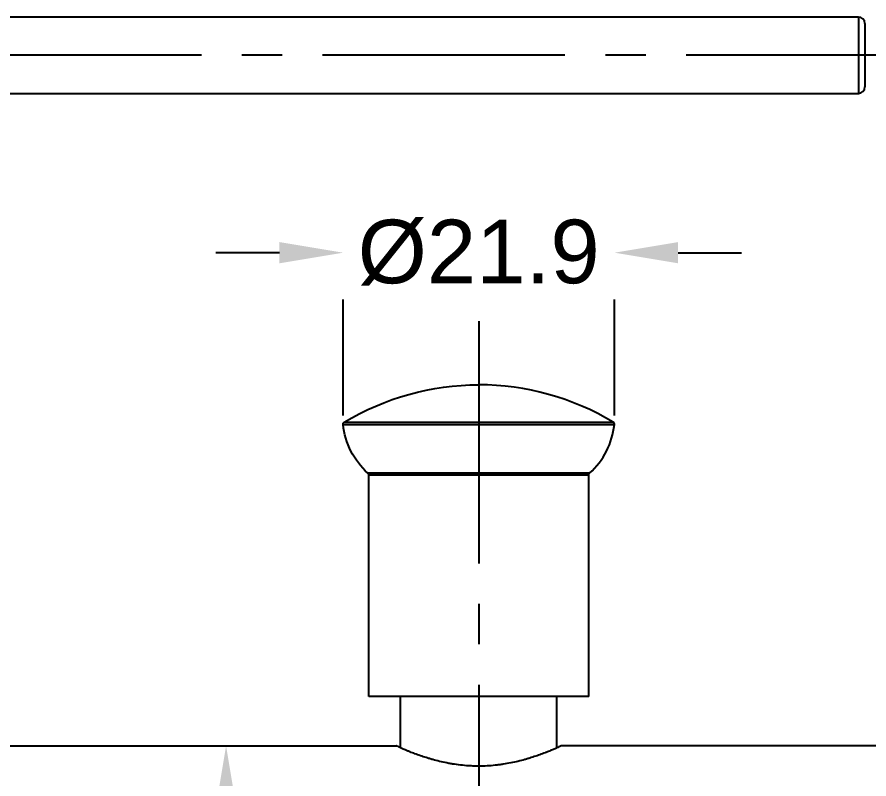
# Model space of a CAD drawing. Extents: x 10274 to 11115, y -16168 to -15573.
# Drawn here: x 10499.2 to 10566.1, y -15792.6 to -15732.7 of the extents above; entities that cross this region are included whole.
import ezdxf

# ---------------------------------------------------------------- set-up
doc = ezdxf.new("R2010")
doc.units = 0
doc.header["$MEASUREMENT"] = 0
doc.linetypes.add('CENTER2', pattern=[28.575, 19.05, -3.175, 3.175, -3.175])
doc.layers.get('0').update_dxf_attribs({"linetype": 'CONTINUOUS'})
doc.layers.add('CENTER', color=1, linetype='CENTER2')
doc.layers.add('DIM_', color=3, linetype='CONTINUOUS', lineweight=9)
doc.styles.get("Standard").update_dxf_attribs({"font": 'arial.ttf'})
doc.dimstyles.new('STANDARD$0', dxfattribs={"dimtxt": 3.5, "dimasz": 2.5, "dimexe": 0.7, "dimexo": 0.7, "dimgap": 0.5, "dimtad": 3, "dimdec": 4, "dimdsep": 46, "dimtxsty": 'Standard', "dimcen": 0, "dimclrd": 2, "dimclre": 2, "dimclrt": 4, "dimadec": 0, "dimazin": 0, "dimtp": 0.2, "dimtm": 0.1, "dimtfac": 0.5, "dimtdec": 4, "dimtmove": 1, "dimatfit": 3, "dimfxl": 1, "dimtolj": 1, "dimarcsym": 0})

# ---------------------------------------------------------------- blocks, each defined once
blk = doc.blocks.new('*D128')
at = {"layer": 'DIM_', "color": 3, "lineweight": -2, "transparency": 16777216}
for p, q in [((10524.802, -15763.976), (10524.802, -15750.48)), ((10546.131, -15763.976), (10546.131, -15750.48)), ((10519.802, -15751.18), (10514.802, -15751.18)), ((10551.131, -15751.18), (10556.131, -15751.18))]:
    blk.add_line(p, q, dxfattribs=at)
at = {"layer": 'DIM_', "color": 4, "transparency": 16777216, "insert": (10535.466, -15751.18), "char_height": 5, "attachment_point": 5, "bg_fill": 3, "box_fill_scale": 1.25, "bg_fill_color": 256, "bg_fill_true_color": 13158600, "bg_fill_transparency": 0}
blk.add_mtext('\\A1;%%C21.9', dxfattribs=at)
at = {"layer": 'DIM_', "color": 3, "transparency": 16777216}
for points in [[(10519.802, -15750.347), (10519.802, -15752.013), (10524.802, -15751.18)], [(10551.131, -15750.347), (10551.131, -15752.013), (10546.131, -15751.18)]]:
    blk.add_solid(points, dxfattribs=at)
blk = doc.blocks.new('*D138')
at = {"layer": 'DIM_', "color": 3, "lineweight": -2, "transparency": 16777216}
for p, q in [((10515.604, -15794.951), (10515.604, -15800.758)), ((10515.604, -15812.951), (10515.604, -15807.144))]:
    blk.add_line(p, q, dxfattribs=at)
at = {"layer": 'DIM_', "color": 3, "transparency": 16777216}
for points in [[(10514.771, -15794.951), (10516.437, -15794.951), (10515.604, -15789.951)], [(10514.771, -15812.951), (10516.437, -15812.951), (10515.604, -15817.951)]]:
    blk.add_solid(points, dxfattribs=at)
at = {"layer": 'DIM_', "color": 4, "transparency": 16777216, "insert": (10515.604, -15803.951), "char_height": 5, "attachment_point": 5, "bg_fill": 3, "box_fill_scale": 1.25, "bg_fill_color": 256, "bg_fill_true_color": 13158600, "bg_fill_transparency": 0}
blk.add_mtext('\\A1;%%C28', dxfattribs=at)

msp = doc.modelspace()

# ---------------------------------------------------------------- linework, layer by layer
at = {"lineweight": -3}
for p, q in [((10565.319, -15732.651), (10496.807, -15732.651)), ((10565.319, -15732.651), (10565.319, -15735.651)), ((10565.819, -15733.151), (10565.819, -15735.651)), ((10565.319, -15735.651), (10565.319, -15738.651)), ((10565.819, -15735.651), (10565.819, -15738.151)), ((10496.807, -15738.651), (10565.319, -15738.651)), ((10544.181, -15768.511), (10526.749, -15768.511)), ((10526.815, -15786.07), (10526.815, -15768.66)), ((10544.115, -15768.66), (10526.815, -15768.66)), ((10544.115, -15786.07), (10544.115, -15768.66)), ((10544.115, -15786.07), (10526.815, -15786.07)), ((10529.315, -15790.106), (10529.315, -15786.07)), ((10541.615, -15790.109), (10541.615, -15786.07)), ((10593.965, -15789.951), (10541.965, -15789.951))]:
    msp.add_line(p, q, dxfattribs=at)
for centre, radius, start, end in [((10565.319, -15733.151), 0.5, 0, 90), ((10565.319, -15738.151), 0.5, 270, 0), ((10526.615, -15768.66), 0.2, 0, 47.97381)]:
    msp.add_arc(centre, radius, start, end, dxfattribs=at)
at = {"lineweight": -3, "extrusion": (0, 0, -1)}
msp.add_arc((-10544.315, -15768.66), 0.2, 0, 47.97381, dxfattribs=at)
at = {"lineweight": -3}
msp.add_open_spline([(10541.965, -15789.951), (10541.965, -15789.951), (10541.954, -15789.956), (10541.911, -15789.976), (10541.88, -15789.991), (10541.795, -15790.029), (10541.742, -15790.053), (10541.663, -15790.089), (10541.647, -15790.096), (10541.613, -15790.111), (10541.56, -15790.135), (10541.502, -15790.16), (10541.378, -15790.214), (10541.287, -15790.253), (10541.087, -15790.337), (10540.978, -15790.382), (10540.83, -15790.441), (10540.8, -15790.452), (10540.739, -15790.477), (10540.708, -15790.489), (10540.613, -15790.526), (10540.548, -15790.55), (10540.347, -15790.626), (10540.207, -15790.677), (10539.911, -15790.779), (10539.757, -15790.831), (10539.514, -15790.908), (10539.431, -15790.933), (10539.304, -15790.971), (10539.261, -15790.984), (10539.175, -15791.009), (10539.131, -15791.021), (10538.912, -15791.082), (10538.732, -15791.13), (10538.362, -15791.219), (10538.172, -15791.261), (10537.783, -15791.338), (10537.583, -15791.373), (10537.327, -15791.413), (10537.276, -15791.42), (10537.172, -15791.435), (10537.12, -15791.442), (10536.963, -15791.462), (10536.858, -15791.474), (10536.543, -15791.507), (10536.119, -15791.54), (10535.691, -15791.551), (10535.368, -15791.552), (10535.26, -15791.55), (10535.097, -15791.546), (10535.043, -15791.544), (10534.934, -15791.54), (10534.88, -15791.538), (10534.61, -15791.524), (10534.398, -15791.507), (10533.978, -15791.464), (10533.771, -15791.438), (10533.464, -15791.391), (10533.363, -15791.375), (10533.212, -15791.348), (10533.161, -15791.339), (10533.061, -15791.321), (10533.012, -15791.311), (10532.765, -15791.262), (10532.574, -15791.22), (10532.203, -15791.131), (10532.023, -15791.084), (10531.761, -15791.01), (10531.675, -15790.985), (10531.548, -15790.947), (10531.506, -15790.935), (10531.422, -15790.909), (10531.381, -15790.896), (10531.177, -15790.832), (10531.022, -15790.78), (10530.726, -15790.677), (10530.585, -15790.626), (10530.319, -15790.526), (10530.193, -15790.478), (10530.045, -15790.419), (10530.016, -15790.407), (10529.959, -15790.384), (10529.931, -15790.372), (10529.848, -15790.339), (10529.796, -15790.317), (10529.645, -15790.254), (10529.554, -15790.215), (10529.39, -15790.143), (10529.318, -15790.111), (10529.223, -15790.069), (10529.194, -15790.056), (10529.154, -15790.038), (10529.141, -15790.032), (10529.117, -15790.021), (10529.106, -15790.016), (10529.052, -15789.991), (10528.987, -15789.961), (10528.965, -15789.951), (10528.965, -15789.951)], degree=3, knots=[0, 0, 0, 0, 0.031254, 0.031254, 0.062507, 0.062507, 0.093761, 0.093761, 0.101574, 0.101574, 0.109387, 0.125014, 0.125014, 0.156268, 0.156268, 0.187521, 0.187521, 0.195335, 0.195335, 0.203148, 0.203148, 0.218775, 0.218775, 0.250028, 0.250028, 0.281282, 0.281282, 0.296909, 0.296909, 0.304722, 0.304722, 0.312536, 0.312536, 0.343789, 0.343789, 0.375043, 0.375043, 0.406296, 0.406296, 0.41411, 0.41411, 0.421923, 0.421923, 0.43755, 0.43755, 0.468803, 0.500057, 0.500057, 0.515684, 0.515684, 0.523497, 0.523497, 0.53131, 0.53131, 0.562564, 0.562564, 0.593818, 0.593818, 0.609444, 0.609444, 0.617258, 0.617258, 0.625071, 0.625071, 0.656325, 0.656325, 0.687578, 0.687578, 0.703205, 0.703205, 0.711018, 0.711018, 0.718832, 0.718832, 0.750085, 0.750085, 0.781339, 0.781339, 0.812592, 0.812592, 0.820406, 0.820406, 0.828219, 0.828219, 0.843846, 0.843846, 0.8751, 0.8751, 0.906353, 0.906353, 0.92198, 0.92198, 0.929793, 0.929793, 0.937607, 0.937607, 0.96886, 1, 1, 1, 1], dxfattribs=at)
at = {"layer": 'CENTER'}
msp.add_line((10570.819, -15735.651), (10445.556, -15735.651), dxfattribs=at)

# ---------------------------------------------------------------- dimensions: what is measured, and where the dimension line sits
at = {"layer": 'DIM_', "color": 3}
dim = msp.add_linear_dim(base=(10546.131, -15751.18), p1=(10524.802, -15764.676), p2=(10546.131, -15764.676), text='%%C21.9', dimstyle='STANDARD$0', override={"dimtxt": 5, "dimasz": 5, "dimtad": 0, "dimtih": 1, "dimdec": 1, "dimzin": 9, "dimclrd": 3, "dimclre": 3, "dimtdec": 1, "dimtofl": 0, "dimfxl": 1.25, "dimtfill": 1}, dxfattribs=at)
dim.commit()
dim.dimension.update_dxf_attribs({"geometry": '*D128', "text_midpoint": (10535.466, -15751.18), "dimtype": 160})
dim = msp.add_linear_dim(base=(10515.604, -15789.951), p1=(10515.604, -15817.951), p2=(10515.604, -15789.951), angle=90, text='%%C<>', dimstyle='STANDARD$0', override={"dimtxt": 5, "dimasz": 5, "dimtad": 0, "dimtih": 1, "dimdec": 1, "dimzin": 9, "dimclrd": 3, "dimclre": 3, "dimtdec": 1, "dimtofl": 0, "dimfxl": 1.25, "dimtfill": 1}, dxfattribs=at)
dim.commit()
dim.dimension.update_dxf_attribs({"geometry": '*D138', "text_midpoint": (10515.604, -15803.951)})

# ---------------------------------------------------------------- next in the draw order: linework, layer by layer
at = {"lineweight": -3}
for p, q in [((10524.8, -15764.697), (10546.13, -15764.697)), ((10524.896, -15764.504), (10546.034, -15764.504)), ((10495.67, -15789.951), (10528.965, -15789.951))]:
    msp.add_line(p, q, dxfattribs=at)
at = {"lineweight": -3, "extrusion": (0, 0, -1)}
for centre, radius, start, end in [((-10535.465, -15782.07), 20.5, 58.96507, 90), ((-10524.999, -15764.676), 0.2, 353.84752, 58.96507), ((-10530.766, -15764.054), 6, 312.02619, 353.84752)]:
    msp.add_arc(centre, radius, start, end, dxfattribs=at)
at = {"lineweight": -3}
for centre, radius, start, end in [((10535.465, -15782.07), 20.5, 58.96507, 90), ((10540.164, -15764.054), 6, 312.02619, 353.84752), ((10545.931, -15764.676), 0.2, 353.84752, 58.96507)]:
    msp.add_arc(centre, radius, start, end, dxfattribs=at)
at = {"layer": 'CENTER'}
msp.add_line((10535.465, -15756.57), (10535.465, -15831.328), dxfattribs=at)

doc.saveas('drawing.dxf')
